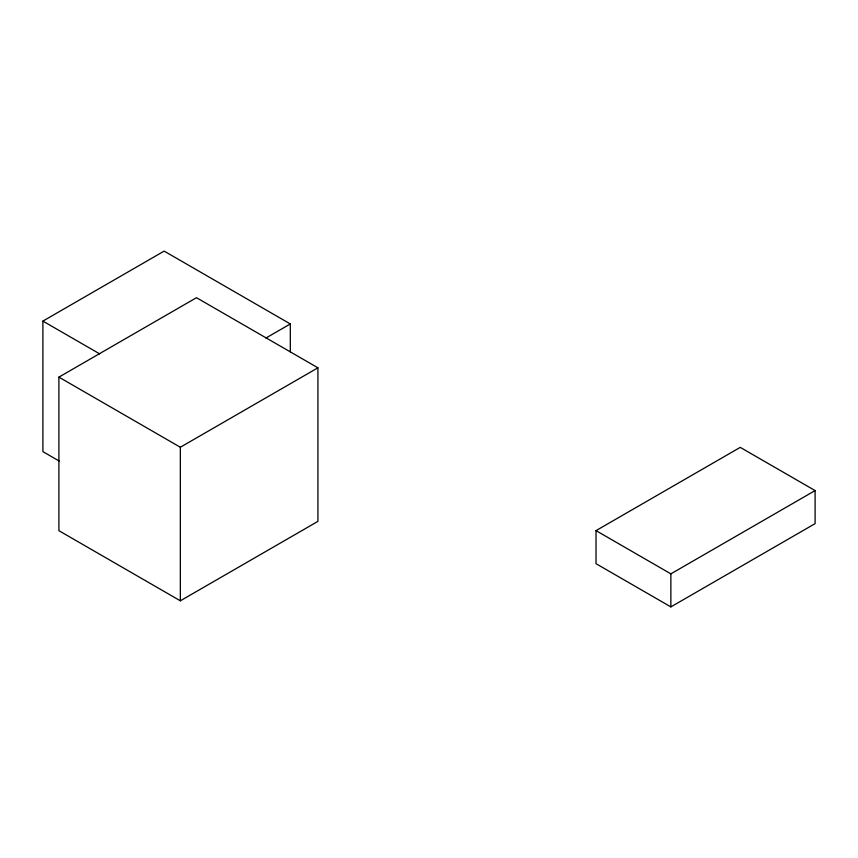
<?xml version="1.0" encoding="UTF-8"?>
<svg xmlns="http://www.w3.org/2000/svg" width="858" height="858" viewBox="0 0 858 858"><rect width="100%" height="100%" fill="white"/><g stroke="black" fill="none" stroke-linecap="round" stroke-linejoin="round"><path stroke-width="1.29" d="M59.116 461.003L42.9 451.64L42.9 321.096L164.135 251.104L290.315 323.949L290.315 351.919M58.902 377.134L196.482 297.694L317.921 367.814L317.921 521.374L180.341 600.804L58.902 530.684L58.902 377.134L180.341 447.243L317.921 367.814M265.937 338.02L290.315 323.949M596.02 530.63L740.24 447.372L815.1 490.583L815.1 523.637L670.87 606.896L596.02 563.685L596.02 530.63L670.87 573.852L815.1 490.583M42.9 321.096L99.657 353.871M670.87 573.852L670.87 606.896M180.341 447.243L180.341 600.804"/></g></svg>
